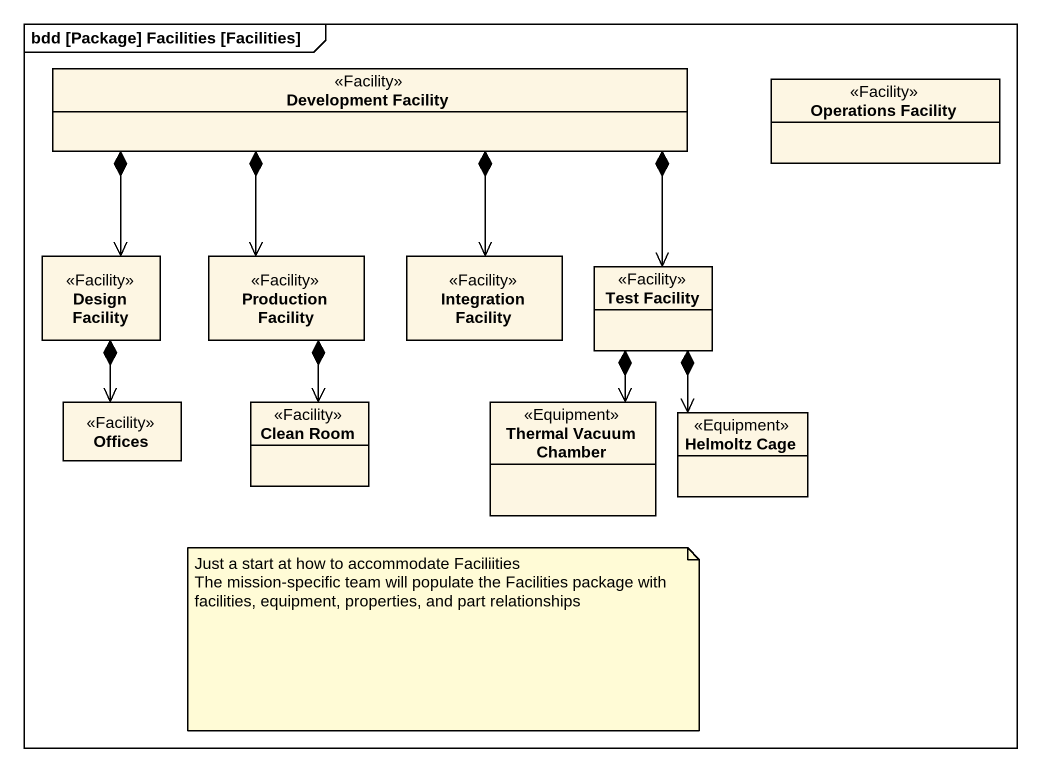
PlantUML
@startuml
mainframe bdd [Package] Facilities [Facilities]
hide circle
hide empty members
class "Development Facility" as Development_Facility <<Facility>>
class "Operations Facility" as Operations_Facility <<Facility>>
class "Design Facility" as Design_Facility <<Facility>>
class "Production Facility" as Production_Facility <<Facility>>
class "Integration Facility" as Integration_Facility <<Facility>>
class "Test Facility" as Test_Facility <<Facility>>
class Offices <<Facility>>
class "Clean Room" as Clean_Room <<Facility>>
class "Thermal Vacuum Chamber" as Thermal_Vacuum_Chamber <<Equipment>>
class "Helmoltz Cage" as Helmoltz_Cage <<Equipment>>
Development_Facility *--> Design_Facility
Development_Facility *--> Production_Facility
Development_Facility *--> Integration_Facility
Development_Facility *--> Test_Facility
Design_Facility *--> Offices
Production_Facility *--> Clean_Room
Test_Facility *--> Thermal_Vacuum_Chamber
Test_Facility *--> Helmoltz_Cage
note as N1
  Just a start at how to accommodate Faciliities
  The mission-specific team will populate the Facilities package with facilities, equipment, properties, and part relationships
end note
@enduml
